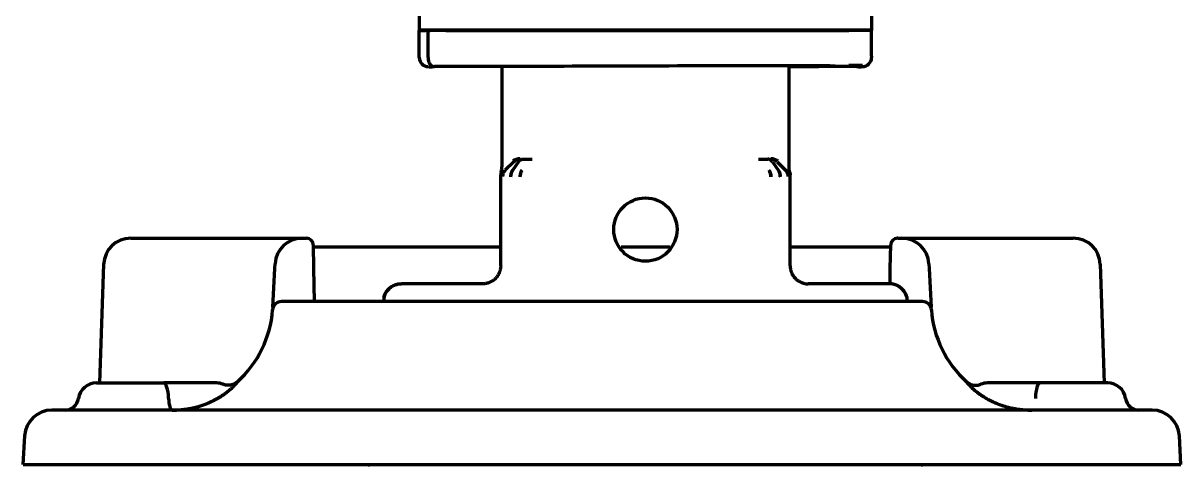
# Model space of a CAD drawing. Header units: inches. Extents: x -2898 to 7248, y 606 to 5598.
# Drawn here: x 6282 to 6410, y 2233.3 to 2282.1 of the extents above; entities that cross this region are included whole.
import ezdxf

# ---------------------------------------------------------------- set-up
doc = ezdxf.new("R2010")
doc.units = ezdxf.units.IN

msp = doc.modelspace()

# ---------------------------------------------------------------- linework, layer by layer
at = {"linetype": 'Continuous', "lineweight": 70}
for p, q in [((6375.77, 2385.14), (6375.77, 2281.34)), ((6325.77, 2358.4), (6325.77, 2281.34)), ((6327.57, 2281.34), (6325.77, 2281.34)), ((6325.77, 2281.34), (6325.77, 2281.29)), ((6325.77, 2281.29), (6326.5, 2281.29)), ((6325.77, 2278.3), (6325.77, 2281.29)), ((6326.73, 2281.29), (6326.5, 2281.29)), ((6326.73, 2281.29), (6326.96, 2281.29)), ((6326.73, 2281.29), (6326.73, 2278.29)), ((6326.73, 2281.29), (6326.73, 2278.29)), ((6326.87, 2281.29), (6327.02, 2281.34)), ((6328.72, 2281.29), (6326.96, 2281.29)), ((6373.97, 2281.34), (6327.57, 2281.34)), ((6328.02, 2281.34), (6327.87, 2281.29)), ((6328.72, 2281.29), (6373.27, 2281.29)), ((6329.49, 2281.34), (6329.38, 2281.29)), ((6329.49, 2281.34), (6329.38, 2281.29)), ((6338.3, 2281.29), (6338.15, 2281.34)), ((6353.15, 2281.29), (6353, 2281.34)), ((6368.7, 2281.29), (6368.55, 2281.34)), ((6375.77, 2281.29), (6373.27, 2281.29)), ((6375.77, 2281.34), (6373.97, 2281.34)), ((6374.67, 2281.29), (6374.52, 2281.34)), ((6375.77, 2281.35), (6375.77, 2281.29)), ((6375.77, 2278.44), (6375.77, 2281.29)), ((6375.77, 2278.44), (6375.77, 2278.3)), ((6327.2, 2277.29), (6327.43, 2277.29)), ((6335.92, 2277.29), (6327.44, 2277.29)), ((6335.92, 2277.29), (6327.44, 2277.29)), ((6334.9, 2277.29), (6334.9, 2266.21)), ((6366.65, 2266.21), (6366.65, 2277.39)), ((6374.11, 2277.29), (6366.65, 2277.29)), ((6374.11, 2277.29), (6366.65, 2277.29)), ((6374.11, 2277.29), (6374.34, 2277.29)), ((6337.23, 2267.07), (6338.26, 2267.05)), ((6363.28, 2267.05), (6364.31, 2267.07)), ((6336.21, 2266.79), (6335.27, 2265.85)), ((6336.73, 2266.77), (6336.07, 2265.83)), ((6336.07, 2265.83), (6336.07, 2265.83)), ((6364.81, 2266.77), (6365.48, 2265.83)), ((6365.33, 2266.79), (6366.27, 2265.85)), ((6365.48, 2265.83), (6365.47, 2265.83)), ((6334.77, 2255.29), (6334.77, 2265.35)), ((6366.77, 2255.29), (6366.77, 2265.35)), ((6293.87, 2258.34), (6299.36, 2258.34)), ((6299.36, 2258.34), (6306.82, 2258.34)), ((6306.82, 2258.34), (6312.82, 2258.34)), ((6312.82, 2258.34), (6313.27, 2258.34)), ((6313.27, 2258.34), (6313.3, 2258.34)), ((6378.67, 2258.34), (6378.64, 2258.34)), ((6378.67, 2258.34), (6379.12, 2258.34)), ((6379.12, 2258.34), (6385.12, 2258.34)), ((6385.12, 2258.34), (6392.58, 2258.34)), ((6392.58, 2258.34), (6398.07, 2258.34)), ((6314.05, 2257.61), (6314.09, 2254.97)), ((6334.77, 2257.34), (6314.05, 2257.34)), ((6353.46, 2257.34), (6348.08, 2257.34)), ((6377.89, 2257.34), (6366.77, 2257.34)), ((6377.85, 2254.97), (6377.89, 2257.61)), ((6290.87, 2255.45), (6290.41, 2242.34)), ((6309.8, 2255), (6309.82, 2255.5)), ((6382.12, 2255.5), (6382.15, 2255)), ((6401.53, 2242.34), (6401.07, 2255.45)), ((6309.57, 2250.72), (6309.8, 2255)), ((6314.09, 2254.97), (6314.16, 2251.34)), ((6377.82, 2253.2), (6377.85, 2254.97)), ((6382.15, 2255), (6382.37, 2250.72)), ((6332.77, 2253.29), (6323.79, 2253.29)), ((6377.76, 2253.29), (6368.77, 2253.29)), ((6381.39, 2251.34), (6310.55, 2251.34)), ((6290.07, 2242.34), (6297.53, 2242.34)), ((6401.88, 2242.34), (6394.41, 2242.34)), ((6406.81, 2239.34), (6285.13, 2239.34)), ((6281.97, 2233.34), (6282.14, 2236.5)), ((6409.97, 2233.34), (6409.81, 2236.5)), ((6281.97, 2233.34), (6409.97, 2233.34)), ((6322.77, 2233.29), (6320.27, 2233.29)), ((6326.99, 2233.29), (6324.48, 2233.29)), ((6367.49, 2233.29), (6364.52, 2233.29)), ((6381.27, 2233.29), (6368.76, 2233.29))]:
    msp.add_line(p, q, dxfattribs=at)
msp.add_circle((6350.77, 2259.29), 3.5, dxfattribs=at)
for centre, radius, start, end in [((6293.87, 2255.34), 3, 90, 178), ((6312.82, 2255.34), 3, 90, 177), ((6313.3, 2257.59), 0.75, 1, 90), ((6378.64, 2257.59), 0.75, 90, 179), ((6379.12, 2255.34), 3, 3, 90), ((6398.07, 2255.34), 3, 2, 90), ((6297.59, 2251.34), 12, 312.3399, 355.5883), ((6310.55, 2250.34), 1, 90, 175.5883), ((6381.39, 2250.34), 1, 4.4117, 90), ((6394.35, 2251.34), 12, 184.4117, 227.6601), ((6290.07, 2240.34), 2, 90, 171.7868), ((6401.88, 2240.34), 2, 8.2132, 90), ((6286.6, 2240.84), 1.5, 270, 351.7868), ((6405.34, 2240.84), 1.5, 188.2132, 270), ((6285.13, 2236.34), 3, 90, 177), ((6406.81, 2236.34), 3, 3, 90), ((6320.27, 2233.79), 0.5, 244.1573, 270), ((6381.27, 2233.79), 0.5, 270, 295.8427)]:
    msp.add_arc(centre, radius, start, end, dxfattribs=at)
for centre, major_axis, ratio, start_param, end_param in [((6326.77, 2278.3), (-1, 0), 0.999995, 0, 1.567711), ((6327.44, 2278.29), (0, 1), 0.707107, 1.570796, 3.141593), ((6327.44, 2278.29), (0, 1), 0.707107, 1.570796, 3.141593), ((6328.27, 2277.29), (-1.5, 0), 0.003085, 0.00001, 0.785408), ((6350.77, 2277.29), (21, 0.06), 0.003085, 5.569494, 8.63937), ((6373.27, 2277.43), (1.5, 0), 0.003085, 6.283176, 7.853972), ((6373.27, 2277.29), (1.5, 0), 0.003085, 5.497778, 6.283176), ((6374.77, 2278.3), (-1, 0), 0.999995, 1.573882, 3.141593), ((6336.92, 2266.08), (-0.707, -0.707), 0.999695, 3.927142, 4.71239), ((6336.57, 2265.13), (-0.017, -1), 0.707053, 3.945502, 4.724738), ((6337.6, 2265.11), (-0.01, -1), 0.707088, 3.940402, 4.719667), ((6363.94, 2265.11), (0.01, -1), 0.707088, 1.563519, 2.342782), ((6364.98, 2265.13), (0.017, -1), 0.707053, 1.558447, 2.337683), ((6365.56, 2265.14), (0.508, -0.861), 0.999795, 1.037568, 1.82282), ((6323.79, 2251.29), (1.41, 1.41), 0.999695, 0.78555, 2.330252), ((6377.76, 2251.29), (-1.41, 1.41), 0.999695, 3.952934, 5.497635), ((6297.53, 2240.34), (0, -2), 0.263465, 1.714146, 3.141593), ((6303.33, 2240.34), (0, -2), 1, 2.752772, 3.14159), ((6388.61, 2240.34), (0, 2), 1, 0, 0.388814), ((6394.41, 2240.34), (0, -2), 0.263455, 3.141593, 4.569043), ((6298.44, 2240.84), (0, 1.5), 0.263454, 1.714146, 3.141591)]:
    msp.add_ellipse(centre, major_axis=major_axis, ratio=ratio, start_param=start_param, end_param=end_param, dxfattribs=at)
for points, knots in [([(6336.91, 2267.1), (6336.83, 2267.1), (6336.75, 2267.1), (6336.61, 2267.08), (6336.54, 2267.06), (6336.45, 2267.03), (6336.42, 2267.02), (6336.36, 2267), (6336.33, 2266.98), (6336.27, 2266.95), (6336.25, 2266.94), (6336.19, 2266.9), (6336.17, 2266.88), (6336.14, 2266.86)], [0, 0, 0, 0, 0.25, 0.25, 0.5, 0.5, 0.625, 0.625, 0.75, 0.75, 0.875, 0.875, 1, 1, 1, 1]), ([(6336.73, 2266.77), (6336.76, 2266.82), (6336.8, 2266.86), (6336.85, 2266.91), (6336.86, 2266.92), (6336.88, 2266.93), (6336.89, 2266.94), (6336.92, 2266.97), (6336.94, 2266.98), (6337, 2267.02), (6337.05, 2267.04), (6337.1, 2267.05), (6337.12, 2267.06), (6337.13, 2267.06), (6337.14, 2267.06), (6337.14, 2267.06), (6337.15, 2267.06), (6337.15, 2267.06), (6337.18, 2267.07), (6337.21, 2267.07), (6337.23, 2267.07)], [0, 0, 0, 0, 0.25, 0.25, 0.3125, 0.3125, 0.375, 0.375, 0.5, 0.5, 0.75, 0.75, 0.8125, 0.828125, 0.828125, 0.84375, 0.84375, 0.875, 0.875, 1, 1, 1, 1]), ([(6364.81, 2266.77), (6364.78, 2266.82), (6364.74, 2266.86), (6364.68, 2266.92), (6364.66, 2266.93), (6364.63, 2266.96), (6364.62, 2266.96), (6364.6, 2266.98), (6364.59, 2266.99), (6364.54, 2267.02), (6364.49, 2267.04), (6364.44, 2267.05), (6364.42, 2267.06), (6364.41, 2267.06), (6364.4, 2267.06), (6364.4, 2267.06), (6364.39, 2267.06), (6364.39, 2267.06), (6364.36, 2267.07), (6364.34, 2267.07), (6364.31, 2267.07)], [0, 0, 0, 0, 0.25, 0.25, 0.375, 0.375, 0.4375, 0.4375, 0.5, 0.5, 0.75, 0.75, 0.8125, 0.828125, 0.828125, 0.84375, 0.84375, 0.875, 0.875, 1, 1, 1, 1]), ([(6365.33, 2266.79), (6365.28, 2266.84), (6365.18, 2266.92), (6365.07, 2266.98), (6364.94, 2267.03), (6364.88, 2267.05), (6364.8, 2267.07), (6364.78, 2267.07), (6364.75, 2267.08), (6364.73, 2267.08), (6364.73, 2267.08), (6364.69, 2267.08), (6364.65, 2267.08), (6364.62, 2267.08)], [0, 0, 0, 0, 0.25, 0.5, 0.5, 0.75, 0.75, 0.8125, 0.84375, 0.84375, 0.875, 0.875, 1, 1, 1, 1]), ([(6365.4, 2266.86), (6365.35, 2266.9), (6365.3, 2266.94), (6365.18, 2267), (6365.12, 2267.02), (6365, 2267.06), (6364.93, 2267.08), (6364.79, 2267.1), (6364.71, 2267.1), (6364.63, 2267.1)], [0, 0, 0, 0, 0.25, 0.25, 0.5, 0.5, 0.75, 0.75, 1, 1, 1, 1]), ([(6334.81, 2265.64), (6334.81, 2265.64), (6334.81, 2265.64), (6334.81, 2265.62), (6334.79, 2265.57), (6334.78, 2265.5), (6334.77, 2265.43), (6334.77, 2265.38), (6334.77, 2265.35)], [0, 0, 0, 0, 0.000031, 0.000031, 0.250024, 0.500016, 0.750008, 1, 1, 1, 1]), ([(6334.81, 2265.64), (6334.84, 2265.73), (6334.86, 2265.83), (6334.88, 2265.97), (6334.89, 2266.04), (6334.89, 2266.13), (6334.9, 2266.16), (6334.9, 2266.18), (6334.9, 2266.19), (6334.9, 2266.2), (6334.9, 2266.21), (6334.9, 2266.21)], [0, 0, 0, 0, 0.5, 0.5, 0.75, 0.875, 0.9375, 0.9375, 0.96875, 0.96875, 1, 1, 1, 1]), ([(6335.27, 2265.85), (6335.23, 2265.8), (6335.19, 2265.75), (6335.11, 2265.64), (6335.08, 2265.59), (6335.03, 2265.47), (6335.01, 2265.4), (6334.99, 2265.27), (6334.98, 2265.21), (6334.98, 2265.14)], [0, 0, 0, 0, 0.25, 0.25, 0.5, 0.5, 0.75, 0.75, 1, 1, 1, 1]), ([(6337.1, 2265.81), (6337.1, 2265.81), (6337.1, 2265.81), (6337.08, 2265.79), (6337.05, 2265.74), (6337.01, 2265.66), (6336.97, 2265.58), (6336.94, 2265.49), (6336.92, 2265.4), (6336.9, 2265.3), (6336.89, 2265.21), (6336.89, 2265.14), (6336.89, 2265.11)], [0, 0, 0, 0, 0.00004, 0.00004, 0.125035, 0.25003, 0.375025, 0.50002, 0.625015, 0.75001, 0.875005, 1, 1, 1, 1]), ([(6364.44, 2265.81), (6364.44, 2265.81), (6364.44, 2265.81), (6364.46, 2265.79), (6364.49, 2265.74), (6364.53, 2265.66), (6364.57, 2265.58), (6364.6, 2265.49), (6364.62, 2265.4), (6364.64, 2265.3), (6364.65, 2265.21), (6364.65, 2265.14), (6364.65, 2265.11)], [0, 0, 0, 0, 0.000028, 0.000028, 0.125025, 0.250021, 0.375018, 0.500014, 0.625011, 0.750007, 0.875004, 1, 1, 1, 1]), ([(6366.27, 2265.85), (6366.31, 2265.8), (6366.36, 2265.75), (6366.41, 2265.67), (6366.43, 2265.64), (6366.46, 2265.59), (6366.47, 2265.56), (6366.51, 2265.47), (6366.53, 2265.4), (6366.55, 2265.31), (6366.55, 2265.27), (6366.56, 2265.23), (6366.56, 2265.22), (6366.56, 2265.21), (6366.56, 2265.2), (6366.56, 2265.18), (6366.56, 2265.16), (6366.56, 2265.14)], [0, 0, 0, 0, 0.25, 0.25, 0.375, 0.375, 0.5, 0.5, 0.75, 0.75, 0.875, 0.875, 0.90625, 0.90625, 0.9375, 0.9375, 1, 1, 1, 1]), ([(6366.73, 2265.64), (6366.7, 2265.73), (6366.68, 2265.83), (6366.66, 2265.97), (6366.65, 2266.04), (6366.65, 2266.13), (6366.65, 2266.16), (6366.65, 2266.18), (6366.65, 2266.19), (6366.65, 2266.2), (6366.65, 2266.21), (6366.65, 2266.21)], [0, 0, 0, 0, 0.5, 0.5, 0.75, 0.875, 0.9375, 0.9375, 0.96875, 0.96875, 1, 1, 1, 1]), ([(6366.73, 2265.64), (6366.73, 2265.64), (6366.73, 2265.64), (6366.74, 2265.62), (6366.75, 2265.57), (6366.76, 2265.5), (6366.77, 2265.43), (6366.77, 2265.38), (6366.77, 2265.35)], [0, 0, 0, 0, 0.000031, 0.000031, 0.250024, 0.500016, 0.750008, 1, 1, 1, 1]), ([(6321.83, 2251.73), (6321.84, 2251.77), (6321.86, 2251.82), (6321.88, 2251.9), (6321.89, 2251.93), (6321.91, 2252), (6321.92, 2252.03), (6321.99, 2252.18), (6322.05, 2252.29), (6322.16, 2252.46), (6322.2, 2252.51), (6322.26, 2252.59), (6322.28, 2252.61), (6322.32, 2252.66), (6322.35, 2252.68), (6322.46, 2252.8), (6322.56, 2252.88), (6322.7, 2252.97), (6322.73, 2252.99), (6322.77, 2253.02), (6322.78, 2253.02), (6322.81, 2253.04), (6322.88, 2253.08), (6322.96, 2253.12), (6323.14, 2253.19), (6323.26, 2253.23), (6323.42, 2253.26), (6323.46, 2253.27), (6323.52, 2253.28), (6323.56, 2253.28), (6323.65, 2253.29), (6323.72, 2253.29), (6323.79, 2253.29)], [0, 0, 0, 0, 0.056381, 0.056381, 0.092674, 0.092674, 0.128967, 0.128967, 0.274139, 0.274139, 0.346725, 0.346725, 0.383018, 0.383018, 0.419312, 0.419312, 0.564484, 0.564484, 0.600777, 0.600777, 0.618923, 0.618923, 0.63707, 0.709656, 0.709656, 0.854828, 0.854828, 0.891121, 0.891121, 0.927414, 0.927414, 1, 1, 1, 1]), ([(6379.7, 2251.78), (6379.69, 2251.81), (6379.68, 2251.84), (6379.66, 2251.9), (6379.65, 2251.93), (6379.63, 2252), (6379.62, 2252.03), (6379.55, 2252.18), (6379.49, 2252.29), (6379.38, 2252.46), (6379.35, 2252.51), (6379.28, 2252.59), (6379.26, 2252.61), (6379.22, 2252.66), (6379.19, 2252.68), (6379.08, 2252.8), (6378.98, 2252.88), (6378.84, 2252.97), (6378.81, 2252.99), (6378.77, 2253.02), (6378.76, 2253.02), (6378.73, 2253.04), (6378.66, 2253.08), (6378.58, 2253.12), (6378.4, 2253.19), (6378.28, 2253.23), (6378.12, 2253.26), (6378.08, 2253.27), (6378.02, 2253.28), (6377.99, 2253.28), (6377.89, 2253.29), (6377.82, 2253.29), (6377.76, 2253.29)], [0, 0, 0, 0, 0.035877, 0.035877, 0.072958, 0.072958, 0.11004, 0.11004, 0.258367, 0.258367, 0.33253, 0.33253, 0.369612, 0.369612, 0.406693, 0.406693, 0.55502, 0.55502, 0.592102, 0.592102, 0.610642, 0.610642, 0.629183, 0.703347, 0.703347, 0.851673, 0.851673, 0.888755, 0.888755, 0.925837, 0.925837, 1, 1, 1, 1]), ([(6301.75, 2242.34), (6301.42, 2242.34), (6301.09, 2242.34), (6300.59, 2242.34), (6300.42, 2242.34), (6300.08, 2242.34), (6299.91, 2242.34), (6299.57, 2242.34), (6299.39, 2242.34), (6299.12, 2242.34), (6299.03, 2242.34), (6298.85, 2242.34), (6298.76, 2242.34), (6298.48, 2242.34), (6298.3, 2242.34), (6297.92, 2242.34), (6297.72, 2242.34), (6297.53, 2242.34)], [0, 0, 0, 0, 0.25, 0.25, 0.375, 0.375, 0.5, 0.5, 0.625, 0.625, 0.6875, 0.6875, 0.75, 0.75, 0.875, 0.875, 1, 1, 1, 1]), ([(6303.33, 2242.34), (6303.33, 2242.34), (6303.32, 2242.34), (6303.29, 2242.34), (6303.27, 2242.34), (6303.2, 2242.34), (6303.16, 2242.34), (6303.09, 2242.34), (6303.06, 2242.34), (6303.02, 2242.34), (6303, 2242.34), (6302.97, 2242.34), (6302.96, 2242.34), (6302.87, 2242.34), (6302.8, 2242.34), (6302.63, 2242.34), (6302.54, 2242.34), (6302.42, 2242.34), (6302.39, 2242.34), (6302.34, 2242.34), (6302.31, 2242.34), (6302.23, 2242.34), (6302.18, 2242.34), (6302, 2242.34), (6301.88, 2242.34), (6301.75, 2242.34)], [0, 0, 0, 0, 0.120168, 0.120168, 0.245859, 0.245859, 0.371549, 0.371549, 0.434394, 0.434394, 0.465816, 0.465816, 0.497239, 0.497239, 0.622929, 0.622929, 0.74862, 0.74862, 0.780042, 0.780042, 0.811465, 0.811465, 0.87431, 0.87431, 1, 1, 1, 1]), ([(6304.18, 2241.09), (6304.19, 2241.09), (6304.21, 2241.1), (6304.23, 2241.12), (6304.25, 2241.13), (6304.27, 2241.15), (6304.29, 2241.16), (6304.31, 2241.18), (6304.33, 2241.19), (6304.35, 2241.21), (6304.37, 2241.22), (6304.4, 2241.24), (6304.42, 2241.25), (6304.44, 2241.27), (6304.46, 2241.28), (6304.48, 2241.3), (6304.5, 2241.32), (6304.52, 2241.33), (6304.54, 2241.35), (6304.56, 2241.36), (6304.57, 2241.38), (6304.59, 2241.39), (6304.61, 2241.41), (6304.63, 2241.42), (6304.65, 2241.44), (6304.67, 2241.45), (6304.69, 2241.47), (6304.71, 2241.48), (6304.72, 2241.5), (6304.74, 2241.51), (6304.76, 2241.53), (6304.78, 2241.54), (6304.79, 2241.56), (6304.81, 2241.57), (6304.83, 2241.59), (6304.85, 2241.6), (6304.91, 2241.65), (6305.01, 2241.74), (6305.13, 2241.86), (6305.23, 2241.96), (6305.33, 2242.06), (6305.41, 2242.16), (6305.49, 2242.24), (6305.54, 2242.31), (6305.58, 2242.35), (6305.6, 2242.37), (6305.61, 2242.39), (6305.62, 2242.4), (6305.62, 2242.41), (6305.63, 2242.42), (6305.64, 2242.43), (6305.65, 2242.44), (6305.65, 2242.45), (6305.66, 2242.45), (6305.66, 2242.46), (6305.66, 2242.46), (6305.67, 2242.47), (6305.67, 2242.47), (6305.67, 2242.47), (6305.67, 2242.47), (6305.67, 2242.47), (6305.67, 2242.47)], [0, 0, 0, 0, 0.005981, 0.011979, 0.017993, 0.024024, 0.030072, 0.036136, 0.042216, 0.048312, 0.054424, 0.060552, 0.066696, 0.072855, 0.07903, 0.085221, 0.091427, 0.097648, 0.103885, 0.110137, 0.116404, 0.122686, 0.128984, 0.135296, 0.141623, 0.147964, 0.154321, 0.160692, 0.167078, 0.173478, 0.179893, 0.186322, 0.192766, 0.199223, 0.205695, 0.212182, 0.218682, 0.277307, 0.334296, 0.389687, 0.443531, 0.513013, 0.578894, 0.641314, 0.700366, 0.720227, 0.739948, 0.759533, 0.778983, 0.798302, 0.817491, 0.83655, 0.855481, 0.874285, 0.892964, 0.911522, 0.92996, 0.94828, 0.966483, 0.984571, 1, 1, 1, 1]), ([(6386.27, 2242.47), (6386.27, 2242.47), (6386.27, 2242.47), (6386.27, 2242.47), (6386.27, 2242.47), (6386.27, 2242.47), (6386.28, 2242.47), (6386.28, 2242.47), (6386.28, 2242.46), (6386.28, 2242.46), (6386.28, 2242.46), (6386.28, 2242.46), (6386.29, 2242.45), (6386.29, 2242.45), (6386.29, 2242.45), (6386.3, 2242.44), (6386.3, 2242.43), (6386.32, 2242.41), (6386.34, 2242.39), (6386.36, 2242.35), (6386.4, 2242.31), (6386.45, 2242.24), (6386.53, 2242.16), (6386.61, 2242.06), (6386.71, 2241.96), (6386.81, 2241.86), (6386.94, 2241.74), (6387.04, 2241.65), (6387.11, 2241.58), (6387.15, 2241.55), (6387.19, 2241.52), (6387.22, 2241.49), (6387.26, 2241.46), (6387.3, 2241.43), (6387.34, 2241.4), (6387.38, 2241.37), (6387.42, 2241.34), (6387.46, 2241.31), (6387.5, 2241.27), (6387.54, 2241.24), (6387.58, 2241.21), (6387.63, 2241.18), (6387.67, 2241.15), (6387.71, 2241.12), (6387.74, 2241.1), (6387.76, 2241.09)], [0, 0, 0, 0, 0.029105, 0.038847, 0.048609, 0.058391, 0.068194, 0.078018, 0.087864, 0.09773, 0.107619, 0.117529, 0.127462, 0.137417, 0.147396, 0.157398, 0.192275, 0.227923, 0.264352, 0.301579, 0.36045, 0.422688, 0.488383, 0.557676, 0.611378, 0.666619, 0.723453, 0.781915, 0.795247, 0.808519, 0.821731, 0.834881, 0.84797, 0.860996, 0.87396, 0.886861, 0.899697, 0.912469, 0.925176, 0.937816, 0.95039, 0.962897, 0.975334, 0.987703, 1, 1, 1, 1]), ([(6386.27, 2242.47), (6386.33, 2242.42), (6386.38, 2242.38), (6386.51, 2242.3), (6386.57, 2242.26), (6386.71, 2242.19), (6386.78, 2242.17), (6386.92, 2242.13), (6386.99, 2242.11), (6387.13, 2242.09), (6387.2, 2242.08), (6387.34, 2242.08), (6387.41, 2242.09), (6387.55, 2242.1), (6387.61, 2242.12), (6387.73, 2242.15), (6387.79, 2242.17), (6387.85, 2242.19)], [0, 0, 0, 0, 0.125, 0.125, 0.25, 0.25, 0.375, 0.375, 0.5, 0.5, 0.625, 0.625, 0.75, 0.75, 0.875, 0.875, 1, 1, 1, 1]), ([(6390.19, 2242.34), (6390.16, 2242.34), (6390.13, 2242.34), (6390.06, 2242.34), (6389.97, 2242.34), (6389.88, 2242.34), (6389.71, 2242.34), (6389.6, 2242.34), (6389.45, 2242.34), (6389.41, 2242.34), (6389.34, 2242.34), (6389.31, 2242.34), (6389.27, 2242.34), (6389.16, 2242.34), (6389.07, 2242.34), (6388.97, 2242.34), (6388.94, 2242.34), (6388.9, 2242.34), (6388.88, 2242.34), (6388.86, 2242.34), (6388.84, 2242.34), (6388.78, 2242.34), (6388.74, 2242.34), (6388.67, 2242.34), (6388.65, 2242.34), (6388.62, 2242.34), (6388.61, 2242.34), (6388.61, 2242.34)], [0, 0, 0, 0, 0.031409, 0.031409, 0.062818, 0.125636, 0.125636, 0.251273, 0.251273, 0.314091, 0.314091, 0.3455, 0.3455, 0.376909, 0.502546, 0.502546, 0.565364, 0.565364, 0.596773, 0.596773, 0.628182, 0.628182, 0.753819, 0.753819, 0.879455, 0.879455, 1, 1, 1, 1]), ([(6394.41, 2242.34), (6394.22, 2242.34), (6394.03, 2242.34), (6393.74, 2242.34), (6393.65, 2242.34), (6393.46, 2242.34), (6393.36, 2242.34), (6392.9, 2242.34), (6392.55, 2242.34), (6392.11, 2242.34), (6392.03, 2242.34), (6391.86, 2242.34), (6391.77, 2242.34), (6391.52, 2242.34), (6391.35, 2242.34), (6390.85, 2242.34), (6390.52, 2242.34), (6390.19, 2242.34)], [0, 0, 0, 0, 0.125, 0.125, 0.1875, 0.1875, 0.25, 0.25, 0.5, 0.5, 0.5625, 0.5625, 0.625, 0.625, 0.75, 0.75, 1, 1, 1, 1]), ([(6298.44, 2239.34), (6298.45, 2239.34), (6298.48, 2239.34), (6298.53, 2239.34), (6298.57, 2239.34), (6298.61, 2239.34), (6298.66, 2239.35), (6298.7, 2239.35), (6298.74, 2239.35), (6298.79, 2239.35), (6298.83, 2239.35), (6298.88, 2239.35), (6298.92, 2239.35), (6298.96, 2239.36), (6299.01, 2239.36), (6299.05, 2239.36), (6299.09, 2239.36), (6299.14, 2239.37), (6299.18, 2239.37), (6299.22, 2239.37), (6299.27, 2239.37), (6299.31, 2239.38), (6299.36, 2239.38), (6299.4, 2239.38), (6299.44, 2239.39), (6299.49, 2239.39), (6299.53, 2239.4), (6299.57, 2239.4), (6299.62, 2239.41), (6299.66, 2239.41), (6299.7, 2239.42), (6299.74, 2239.42), (6299.79, 2239.43), (6299.83, 2239.43), (6299.87, 2239.44), (6299.92, 2239.44), (6299.96, 2239.45), (6300, 2239.46), (6300.05, 2239.46), (6300.09, 2239.47), (6300.13, 2239.47), (6300.17, 2239.48), (6300.22, 2239.49), (6300.26, 2239.5), (6300.3, 2239.5), (6300.34, 2239.51), (6300.39, 2239.52), (6300.43, 2239.53), (6300.47, 2239.53), (6300.51, 2239.54), (6300.55, 2239.55), (6300.6, 2239.56), (6300.64, 2239.57), (6300.68, 2239.58), (6300.72, 2239.59), (6300.76, 2239.6), (6300.81, 2239.6), (6300.85, 2239.61), (6300.89, 2239.62), (6300.93, 2239.63), (6300.97, 2239.64), (6301.01, 2239.65), (6301.05, 2239.66), (6301.1, 2239.67), (6301.14, 2239.69), (6301.18, 2239.7), (6301.22, 2239.71), (6301.26, 2239.72), (6301.3, 2239.73), (6301.34, 2239.74), (6301.38, 2239.75), (6301.42, 2239.77), (6301.46, 2239.78), (6301.5, 2239.79), (6301.54, 2239.8), (6301.58, 2239.81), (6301.63, 2239.83), (6301.7, 2239.85), (6301.78, 2239.88), (6301.85, 2239.9), (6301.93, 2239.93), (6302.01, 2239.96), (6302.09, 2239.99), (6302.16, 2240.02), (6302.24, 2240.05), (6302.32, 2240.08), (6302.39, 2240.11), (6302.47, 2240.14), (6302.55, 2240.17), (6302.62, 2240.21), (6302.7, 2240.24), (6302.77, 2240.28), (6302.85, 2240.31), (6302.92, 2240.35), (6302.99, 2240.38), (6303.07, 2240.42), (6303.14, 2240.46), (6303.21, 2240.5), (6303.29, 2240.53), (6303.36, 2240.57), (6303.43, 2240.61), (6303.5, 2240.65), (6303.57, 2240.7), (6303.64, 2240.74), (6303.71, 2240.78), (6303.78, 2240.82), (6303.85, 2240.87), (6303.92, 2240.91), (6303.98, 2240.95), (6304.05, 2241), (6304.12, 2241.04), (6304.16, 2241.07), (6304.18, 2241.09)], [0, 0, 0, 0, 0.006366, 0.012739, 0.019119, 0.025506, 0.031899, 0.0383, 0.044708, 0.051122, 0.057542, 0.06397, 0.070404, 0.076844, 0.083291, 0.089744, 0.096204, 0.10267, 0.109142, 0.115621, 0.122106, 0.128598, 0.135096, 0.1416, 0.14811, 0.154627, 0.16115, 0.167679, 0.174215, 0.180756, 0.187304, 0.193857, 0.200417, 0.206983, 0.213555, 0.220133, 0.226717, 0.233307, 0.239902, 0.246504, 0.253112, 0.259725, 0.266344, 0.272969, 0.2796, 0.286236, 0.292878, 0.299525, 0.306178, 0.312837, 0.319501, 0.326171, 0.332846, 0.339527, 0.346213, 0.352904, 0.359602, 0.366304, 0.373012, 0.379725, 0.386443, 0.393167, 0.399896, 0.40663, 0.413369, 0.420114, 0.426863, 0.433618, 0.440378, 0.447143, 0.453913, 0.460688, 0.467469, 0.474254, 0.481044, 0.487839, 0.494639, 0.508034, 0.521492, 0.535014, 0.5486, 0.562249, 0.575962, 0.589737, 0.603575, 0.617475, 0.631436, 0.64546, 0.659546, 0.673693, 0.687901, 0.70217, 0.7165, 0.73089, 0.74534, 0.75985, 0.774421, 0.78905, 0.80374, 0.818488, 0.833295, 0.84816, 0.863085, 0.878067, 0.893108, 0.908207, 0.923363, 0.938576, 0.953847, 0.969175, 0.984559, 1, 1, 1, 1]), ([(6387.76, 2241.09), (6387.77, 2241.08), (6387.79, 2241.06), (6387.82, 2241.04), (6387.86, 2241.02), (6387.89, 2241), (6387.93, 2240.97), (6387.96, 2240.95), (6388, 2240.93), (6388.03, 2240.9), (6388.07, 2240.88), (6388.1, 2240.86), (6388.14, 2240.84), (6388.17, 2240.82), (6388.21, 2240.79), (6388.24, 2240.77), (6388.28, 2240.75), (6388.31, 2240.73), (6388.35, 2240.71), (6388.38, 2240.69), (6388.42, 2240.67), (6388.46, 2240.65), (6388.49, 2240.62), (6388.53, 2240.6), (6388.57, 2240.58), (6388.6, 2240.56), (6388.64, 2240.54), (6388.68, 2240.52), (6388.71, 2240.5), (6388.75, 2240.48), (6388.79, 2240.46), (6388.82, 2240.45), (6388.86, 2240.43), (6388.9, 2240.41), (6388.94, 2240.39), (6388.98, 2240.37), (6389.01, 2240.35), (6389.05, 2240.33), (6389.09, 2240.31), (6389.13, 2240.3), (6389.16, 2240.28), (6389.2, 2240.26), (6389.24, 2240.24), (6389.28, 2240.23), (6389.32, 2240.21), (6389.36, 2240.19), (6389.4, 2240.17), (6389.43, 2240.16), (6389.47, 2240.14), (6389.51, 2240.12), (6389.55, 2240.11), (6389.59, 2240.09), (6389.63, 2240.08), (6389.67, 2240.06), (6389.71, 2240.05), (6389.75, 2240.03), (6389.79, 2240.01), (6389.82, 2240), (6389.86, 2239.98), (6389.9, 2239.97), (6389.94, 2239.96), (6389.98, 2239.94), (6390.02, 2239.93), (6390.06, 2239.91), (6390.1, 2239.9), (6390.14, 2239.89), (6390.18, 2239.87), (6390.33, 2239.82), (6390.58, 2239.74), (6390.96, 2239.64), (6391.34, 2239.56), (6391.62, 2239.51), (6391.81, 2239.47), (6391.89, 2239.46), (6391.98, 2239.45), (6392.07, 2239.44), (6392.16, 2239.43), (6392.25, 2239.41), (6392.33, 2239.41), (6392.42, 2239.4), (6392.51, 2239.39), (6392.6, 2239.38), (6392.69, 2239.37), (6392.78, 2239.37), (6392.87, 2239.36), (6392.96, 2239.36), (6393.05, 2239.35), (6393.14, 2239.35), (6393.23, 2239.35), (6393.32, 2239.34), (6393.41, 2239.34), (6393.47, 2239.34), (6393.5, 2239.34)], [0, 0, 0, 0, 0.007905, 0.015796, 0.023671, 0.031531, 0.039376, 0.047206, 0.055021, 0.06282, 0.070604, 0.078373, 0.086127, 0.093865, 0.101588, 0.109296, 0.116988, 0.124665, 0.132326, 0.139972, 0.147602, 0.155217, 0.162816, 0.170399, 0.177967, 0.185518, 0.193055, 0.200575, 0.20808, 0.215569, 0.223043, 0.2305, 0.237942, 0.245367, 0.252777, 0.26017, 0.267548, 0.27491, 0.282255, 0.289584, 0.296897, 0.304194, 0.311475, 0.31874, 0.325988, 0.333221, 0.340437, 0.347636, 0.354819, 0.361986, 0.369136, 0.37627, 0.383387, 0.390488, 0.397572, 0.404639, 0.41169, 0.418724, 0.425741, 0.432742, 0.439726, 0.446693, 0.453644, 0.460577, 0.467494, 0.474394, 0.481276, 0.488142, 0.550495, 0.612099, 0.672931, 0.732973, 0.746426, 0.759869, 0.773302, 0.786725, 0.800139, 0.813542, 0.826934, 0.840316, 0.853687, 0.867047, 0.880396, 0.893734, 0.907061, 0.920376, 0.93368, 0.946971, 0.960249, 0.973514, 0.986764, 1, 1, 1, 1])]:
    msp.add_open_spline(points, degree=3, knots=knots, dxfattribs=at)
for points in [[(6336.07, 2265.83), (6336.05, 2265.81), (6336.02, 2265.76), (6335.98, 2265.68), (6335.94, 2265.6), (6335.91, 2265.51), (6335.89, 2265.42), (6335.87, 2265.32), (6335.86, 2265.23), (6335.86, 2265.16), (6335.86, 2265.13)], [(6365.48, 2265.83), (6365.49, 2265.81), (6365.52, 2265.76), (6365.56, 2265.68), (6365.6, 2265.6), (6365.63, 2265.51), (6365.65, 2265.42), (6365.67, 2265.32), (6365.68, 2265.23), (6365.69, 2265.16), (6365.69, 2265.13)], [(6334.77, 2255.29), (6334.77, 2255.24), (6334.77, 2255.13), (6334.75, 2254.96), (6334.71, 2254.8), (6334.66, 2254.64), (6334.6, 2254.49), (6334.53, 2254.34), (6334.45, 2254.2), (6334.35, 2254.06), (6334.24, 2253.94), (6334.13, 2253.82), (6334, 2253.71), (6333.87, 2253.62), (6333.72, 2253.53), (6333.58, 2253.46), (6333.42, 2253.4), (6333.26, 2253.35), (6333.1, 2253.32), (6332.94, 2253.3), (6332.83, 2253.29), (6332.77, 2253.29)], [(6366.77, 2255.29), (6366.77, 2255.24), (6366.78, 2255.13), (6366.8, 2254.96), (6366.83, 2254.8), (6366.88, 2254.64), (6366.94, 2254.49), (6367.01, 2254.34), (6367.09, 2254.2), (6367.19, 2254.06), (6367.3, 2253.94), (6367.41, 2253.82), (6367.54, 2253.71), (6367.68, 2253.62), (6367.82, 2253.53), (6367.97, 2253.46), (6368.12, 2253.4), (6368.28, 2253.35), (6368.44, 2253.32), (6368.61, 2253.3), (6368.72, 2253.29), (6368.77, 2253.29)]]:
    msp.add_open_spline(points, degree=3, dxfattribs=at)
msp.add_rational_spline([(6305.67, 2242.47), (6305.22, 2242.06), (6304.62, 2241.98), (6304.09, 2242.19)], [1.01799767584, 0.964926598344, 1.02922647856, 1.21089731649], degree=3, dxfattribs=at)

doc.saveas('drawing.dxf')
